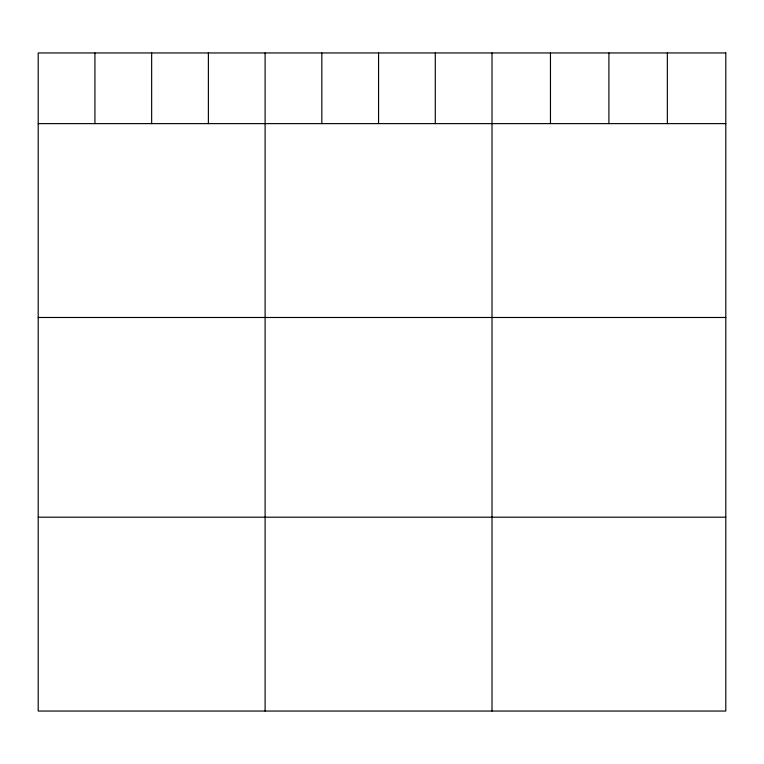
<?xml version="1.0" encoding="UTF-8"?>
<svg xmlns="http://www.w3.org/2000/svg" width="764" height="764" viewBox="0 0 764 764"><rect width="100%" height="100%" fill="white"/><g stroke="black" fill="none" stroke-linecap="round" stroke-linejoin="round"><path stroke-width="1.15" d="M38.2 123.625L725.8 123.625M38.2 317.48L725.8 317.48M38.2 517.199L725.8 517.199M667.354 52.955L667.354 123.625M608.908 52.955L608.908 123.625M550.462 52.955L550.462 123.625M492.016 52.955L492.016 711.045M435.289 52.955L435.289 123.625M378.562 52.955L378.562 123.625M321.835 52.955L321.835 123.625M265.108 52.955L265.108 711.045M208.381 52.955L208.381 123.625M151.654 52.955L151.654 123.625M94.927 52.955L94.927 123.625M725.8 52.955L38.2 52.955L38.2 711.045L725.8 711.045L725.8 52.955"/></g></svg>
